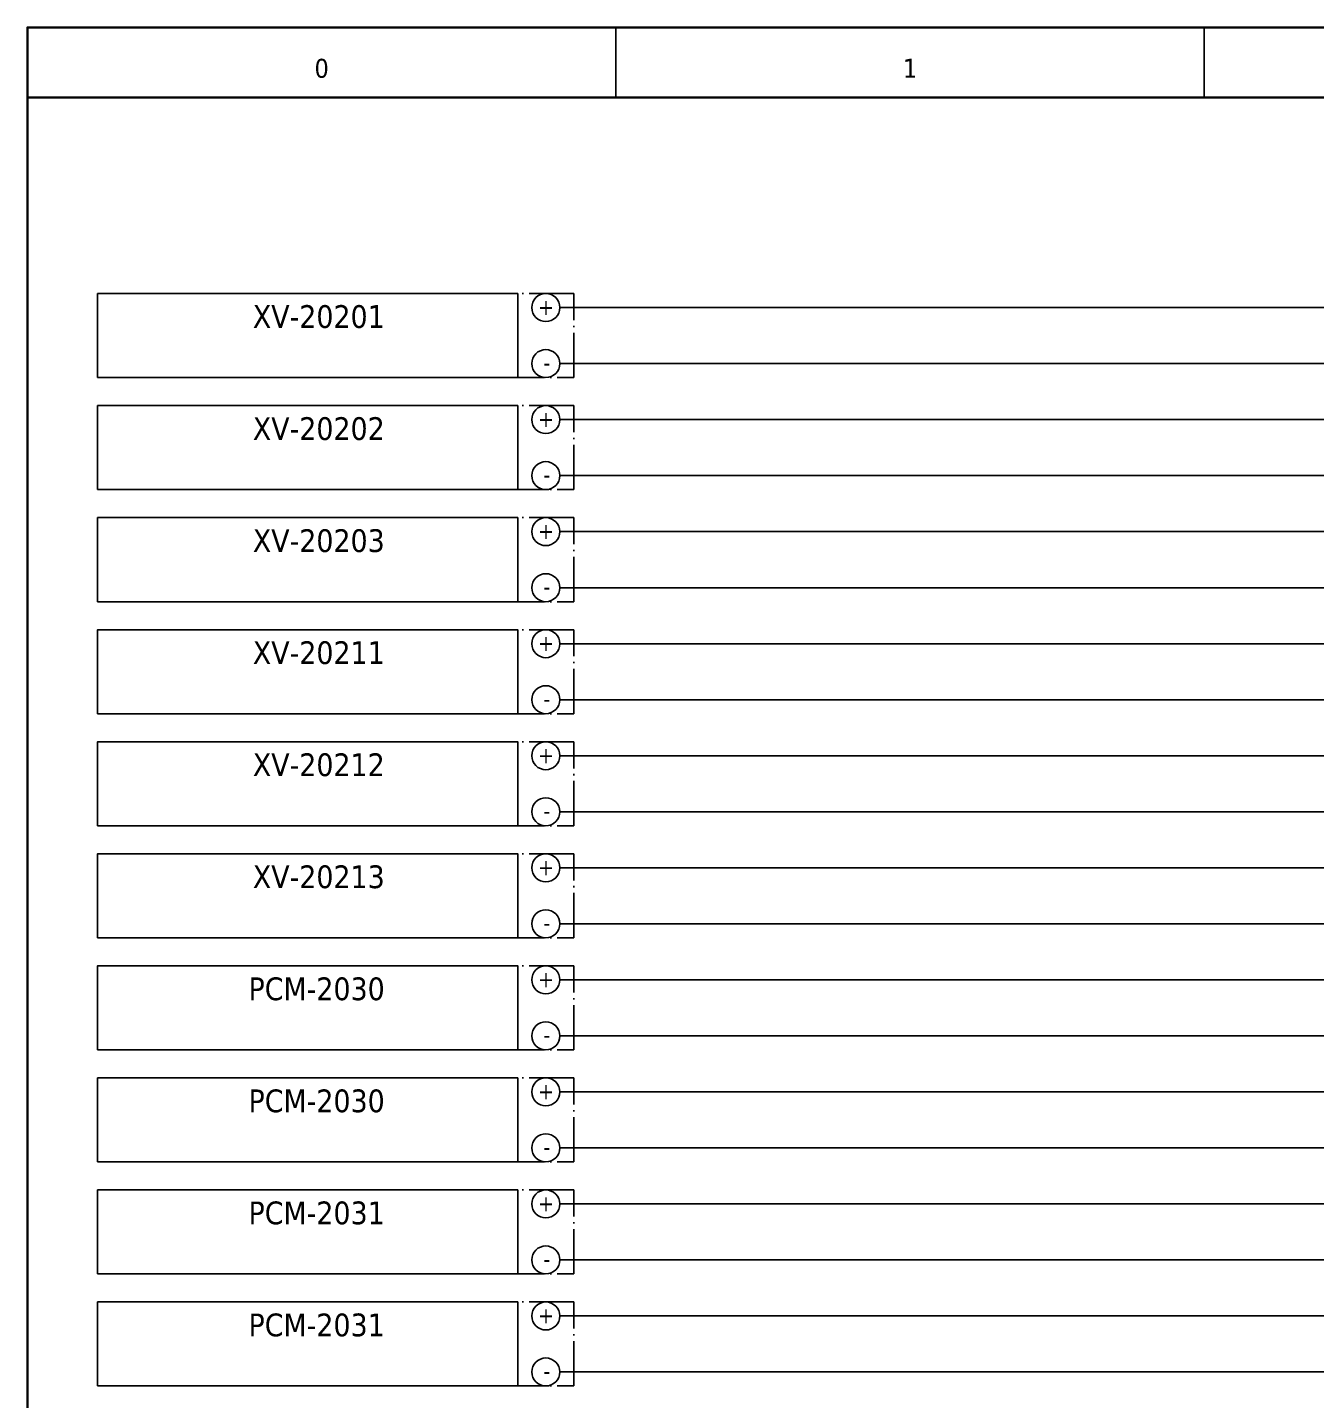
# Model space of a CAD drawing. Header units: millimetres. Extents: x 0 to 1792788, y -13 to 262234.
# Drawn here: x 0 to 92, y 199 to 297 of the extents above; entities that cross this region are included whole.
import ezdxf
from ezdxf.enums import TextEntityAlignment as Align

# ---------------------------------------------------------------- set-up
doc = ezdxf.new("R2010")
doc.units = ezdxf.units.MM
doc.linetypes.add('EPL_DASHDOT', pattern=[1, 0.8, -0.1, 0, -0.1])
for name, color, linetype, lineweight in [('EPLAN201', 7, 'Continuous', 35), ('EPLAN302', 5, 'Continuous', 25), ('EPLAN305', 5, 'Continuous', 25), ('EPLAN307', 134, 'EPL_DASHDOT', 25), ('EPLAN311', 7, 'Continuous', 25), ('EPLAN400', 5, 'Continuous', 35), ('EPLAN420', 7, 'Continuous', 35), ('EPLAN421', 5, 'Continuous', 35), ('EPLAN440', 73, 'Continuous', 35), ('EPLAN451', 7, 'Continuous', 35), ('EPLAN452', 7, 'Continuous', 35), ('EPLAN453', 7, 'Continuous', 35), ('EPLAN500', 7, 'Continuous', 35), ('EPLAN501', 7, 'Continuous', 35), ('EPLAN502', 7, 'Continuous', 35), ('EPLAN503', 7, 'Continuous', 35), ('EPLAN504', 7, 'Continuous', 35)]:
    doc.layers.add(name, color=color, linetype=linetype, lineweight=lineweight)
doc.styles.add('Tahoma', font='')
doc.styles.get('Tahoma').set_extended_font_data('Tahoma')

# ---------------------------------------------------------------- blocks, each defined once
blk = doc.blocks.new('EPLFRAME')
at = {"layer": 'EPLAN201', "linetype": 'Continuous', "lineweight": 25, "ltscale": 4}
for p, q in [((42, 297), (42, 292)), ((84, 297), (84, 292))]:
    blk.add_line(p, q, dxfattribs=at)
at = {"layer": 'EPLAN201', "linetype": 'Continuous', "lineweight": 35, "ltscale": 4}
blk.add_line((0, 292), (420, 292), dxfattribs=at)
blk.add_lwpolyline([(0, 0), (420, 0), (420, 297), (0, 297)], close=True, dxfattribs=at)
at = {"layer": 'EPLAN451', "color": 7, "style": 'Tahoma'}
for tag, p, height in [('14_10014', (101, 12), 2.257), ('14_10015', (185, 12), 2.257), ('14_10011', (101, 5), 2.257), ('14_10013', (332, 5), 1.625), ('14_10151', (73, 1), 1.625), ('14_10300', (415, 1), 1.625)]:
    blk.add_attdef(tag, p, '', height=height, dxfattribs=at)
blk.add_attdef('4_25020', text='', height=1.625, dxfattribs=at).set_placement((413, 1), align=Align.RIGHT)
at = {"layer": 'EPLAN452', "color": 7, "style": 'Tahoma'}
for tag, p, height in [('4_11041', (1, 17), 2.257), ('4_11071[1]', (1, 13), 1.625), ('4_11074[1]', (21, 13), 1.625), ('4_11070[1]', (41, 13), 1.625), ('4_11024', (73, 13), 1.625), ('4_11011', (231, 12), 2.257), ('4_11030', (301, 12), 2.257), ('4_20132_1001', (374, 13), 1.625), ('4_11071[2]', (1, 9), 1.625), ('4_11074[2]', (21, 9), 1.625), ('4_11070[2]', (41, 9), 1.625), ('4_11022', (73, 9), 1.625), ('4_20134_1001', (374, 9), 1.625), ('4_11071[3]', (1, 5), 1.625), ('4_11074[3]', (21, 5), 1.625), ('4_11070[3]', (41, 5), 1.625), ('4_11080', (73, 5), 1.625), ('4_11059', (301, 5), 1.625)]:
    blk.add_attdef(tag, p, '', height=height, dxfattribs=at)
for tag, height, p in [('4_11040', 2.257, (419, 17)), ('4_11000', 1.625, (419, 5)), ('4_11085', 1.625, (141, 1)), ('4_11086', 1.625, (183, 1))]:
    blk.add_attdef(tag, text='', height=height, dxfattribs=at).set_placement(p, align=Align.RIGHT)
at = {"layer": 'EPLAN453', "color": 7, "style": 'Tahoma'}
for tag, p in [('53_19005_1', (21, 293)), ('53_19005', (63, 293)), ('53_19005_8', (105, 293)), ('53_19005_6', (147, 293)), ('53_19005_7', (189, 293)), ('53_19005_9', (231, 293)), ('53_19005_3', (273, 293)), ('53_19005_2', (315, 293)), ('53_19005_4', (357, 293)), ('53_19005_5', (399, 293))]:
    blk.add_attdef(tag, text='', height=1.355, dxfattribs=at).set_placement(p, align=Align.BOTTOM_CENTER)
blk = doc.blocks.new('EPLSYM_LibrarySPECIAL_Symbol17_Variant3_Placement1')
at = {"layer": 'EPLAN302', "lineweight": 25, "ltscale": 4}
blk.add_line((4, 0), (1, 0), dxfattribs=at)
blk.add_circle((0, 0), 1, dxfattribs=at)
at = {"layer": 'EPLAN420', "color": 7, "style": 'Tahoma'}
blk.add_attdef('17_20036', text='', height=1.6254, dxfattribs=at).set_placement((-1.5, -0.16254), align=Align.MIDDLE_RIGHT)
at = {"layer": 'EPLAN421', "color": 5, "style": 'Tahoma'}
blk.add_attdef('17_20039', text='', height=1.1739, dxfattribs=at).set_placement((3, 1), align=Align.BOTTOM_RIGHT)
blk = doc.blocks.new('EPLSYM_LibrarySPECIAL_Symbol0_Variant0_Placement1_22')
at = {"layer": 'EPLAN305', "lineweight": 25, "ltscale": 4}
blk.add_lwpolyline([(0, -6), (30, -6), (30, 0), (0, 0)], close=True, dxfattribs=at)
at = {"layer": 'EPLAN440', "color": 73, "style": 'Tahoma'}
blk.add_attdef('17_20300', text='', height=1.6254, dxfattribs=at).set_placement((-1.5, -4.57508), align=Align.TOP_RIGHT)
at = {"layer": 'EPLAN500', "color": 7, "style": 'Tahoma'}
blk.add_attdef('17_20027', text='', height=1.6254, dxfattribs=at).set_placement((-1.5, -7.27508), align=Align.TOP_RIGHT)
at = {"layer": 'EPLAN501', "color": 7, "style": 'Tahoma'}
blk.add_attdef('17_20011', text='', height=1.6254, dxfattribs=at).set_placement((-1.5, -12.67508), align=Align.TOP_RIGHT)
at = {"layer": 'EPLAN502', "color": 7, "style": 'Tahoma'}
blk.add_attdef('17_20025', text='', height=1.6254, dxfattribs=at).set_placement((-1.5, -15.37508), align=Align.TOP_RIGHT)
at = {"layer": 'EPLAN503', "color": 7, "style": 'Tahoma'}
blk.add_attdef('17_20024', text='', height=1.6254, dxfattribs=at).set_placement((-1.5, -18.07508), align=Align.TOP_RIGHT)
at = {"layer": 'EPLAN504', "color": 7, "style": 'Tahoma'}
blk.add_attdef('17_20901[1]', text='', height=1.6254, dxfattribs=at).set_placement((-1.5, -9.97508), align=Align.TOP_RIGHT)
blk = doc.blocks.new('EPLSYM_LibrarySPECIAL_Symbol2_Variant0_Placement1_22')
at = {"layer": 'EPLAN307', "lineweight": 25, "ltscale": 4}
blk.add_lwpolyline([(0, -6), (34, -6), (34, 0), (0, 0)], close=True, dxfattribs=at)
at = {"layer": 'EPLAN400', "color": 5, "style": 'Tahoma'}
blk.add_attdef('88_20010', text='', height=2.2575, dxfattribs=at).set_placement((-1.5, -0.9515), align=Align.TOP_RIGHT)
at = {"layer": 'EPLAN500', "color": 7, "style": 'Tahoma'}
blk.add_attdef('88_20027', text='', height=1.6254, dxfattribs=at).set_placement((-1.5, -4.57508), align=Align.TOP_RIGHT)
at = {"layer": 'EPLAN501', "color": 7, "style": 'Tahoma'}
blk.add_attdef('88_20011', text='', height=1.6254, dxfattribs=at).set_placement((-1.5, -9.97508), align=Align.TOP_RIGHT)
at = {"layer": 'EPLAN502', "color": 7, "style": 'Tahoma'}
blk.add_attdef('88_20025', text='', height=1.6254, dxfattribs=at).set_placement((-1.5, -12.67508), align=Align.TOP_RIGHT)
at = {"layer": 'EPLAN503', "color": 7, "style": 'Tahoma'}
blk.add_attdef('88_20024', text='', height=1.6254, dxfattribs=at).set_placement((-1.5, -15.37508), align=Align.TOP_RIGHT)
at = {"layer": 'EPLAN504', "color": 7, "style": 'Tahoma'}
blk.add_attdef('88_20901[1]', text='', height=1.6254, dxfattribs=at).set_placement((-1.5, -7.27508), align=Align.TOP_RIGHT)
blk = doc.blocks.new('EPLSYM_LibrarySPECIAL_Symbol0_Variant0_Placement1_23')
at = {"layer": 'EPLAN305', "lineweight": 25, "ltscale": 4}
blk.add_lwpolyline([(0, -6), (30, -6), (30, 0), (0, 0)], close=True, dxfattribs=at)
at = {"layer": 'EPLAN440', "color": 73, "style": 'Tahoma'}
blk.add_attdef('17_20300', text='', height=1.6254, dxfattribs=at).set_placement((-1.5, -4.57508), align=Align.TOP_RIGHT)
at = {"layer": 'EPLAN500', "color": 7, "style": 'Tahoma'}
blk.add_attdef('17_20027', text='', height=1.6254, dxfattribs=at).set_placement((-1.5, -7.27508), align=Align.TOP_RIGHT)
at = {"layer": 'EPLAN501', "color": 7, "style": 'Tahoma'}
blk.add_attdef('17_20011', text='', height=1.6254, dxfattribs=at).set_placement((-1.5, -12.67508), align=Align.TOP_RIGHT)
at = {"layer": 'EPLAN502', "color": 7, "style": 'Tahoma'}
blk.add_attdef('17_20025', text='', height=1.6254, dxfattribs=at).set_placement((-1.5, -15.37508), align=Align.TOP_RIGHT)
at = {"layer": 'EPLAN503', "color": 7, "style": 'Tahoma'}
blk.add_attdef('17_20024', text='', height=1.6254, dxfattribs=at).set_placement((-1.5, -18.07508), align=Align.TOP_RIGHT)
at = {"layer": 'EPLAN504', "color": 7, "style": 'Tahoma'}
blk.add_attdef('17_20901[1]', text='', height=1.6254, dxfattribs=at).set_placement((-1.5, -9.97508), align=Align.TOP_RIGHT)
blk = doc.blocks.new('EPLSYM_LibrarySPECIAL_Symbol2_Variant0_Placement1_23')
at = {"layer": 'EPLAN307', "lineweight": 25, "ltscale": 4}
blk.add_lwpolyline([(0, -6), (34, -6), (34, 0), (0, 0)], close=True, dxfattribs=at)
at = {"layer": 'EPLAN400', "color": 5, "style": 'Tahoma'}
blk.add_attdef('88_20010', text='', height=2.2575, dxfattribs=at).set_placement((-1.5, -0.9515), align=Align.TOP_RIGHT)
at = {"layer": 'EPLAN500', "color": 7, "style": 'Tahoma'}
blk.add_attdef('88_20027', text='', height=1.6254, dxfattribs=at).set_placement((-1.5, -4.57508), align=Align.TOP_RIGHT)
at = {"layer": 'EPLAN501', "color": 7, "style": 'Tahoma'}
blk.add_attdef('88_20011', text='', height=1.6254, dxfattribs=at).set_placement((-1.5, -9.97508), align=Align.TOP_RIGHT)
at = {"layer": 'EPLAN502', "color": 7, "style": 'Tahoma'}
blk.add_attdef('88_20025', text='', height=1.6254, dxfattribs=at).set_placement((-1.5, -12.67508), align=Align.TOP_RIGHT)
at = {"layer": 'EPLAN503', "color": 7, "style": 'Tahoma'}
blk.add_attdef('88_20024', text='', height=1.6254, dxfattribs=at).set_placement((-1.5, -15.37508), align=Align.TOP_RIGHT)
at = {"layer": 'EPLAN504', "color": 7, "style": 'Tahoma'}
blk.add_attdef('88_20901[1]', text='', height=1.6254, dxfattribs=at).set_placement((-1.5, -7.27508), align=Align.TOP_RIGHT)
blk = doc.blocks.new('EPLSYM_LibrarySPECIAL_Symbol0_Variant0_Placement1_24')
at = {"layer": 'EPLAN305', "lineweight": 25, "ltscale": 4}
blk.add_lwpolyline([(0, -6), (30, -6), (30, 0), (0, 0)], close=True, dxfattribs=at)
at = {"layer": 'EPLAN440', "color": 73, "style": 'Tahoma'}
blk.add_attdef('17_20300', text='', height=1.6254, dxfattribs=at).set_placement((-1.5, -4.57508), align=Align.TOP_RIGHT)
at = {"layer": 'EPLAN500', "color": 7, "style": 'Tahoma'}
blk.add_attdef('17_20027', text='', height=1.6254, dxfattribs=at).set_placement((-1.5, -7.27508), align=Align.TOP_RIGHT)
at = {"layer": 'EPLAN501', "color": 7, "style": 'Tahoma'}
blk.add_attdef('17_20011', text='', height=1.6254, dxfattribs=at).set_placement((-1.5, -12.67508), align=Align.TOP_RIGHT)
at = {"layer": 'EPLAN502', "color": 7, "style": 'Tahoma'}
blk.add_attdef('17_20025', text='', height=1.6254, dxfattribs=at).set_placement((-1.5, -15.37508), align=Align.TOP_RIGHT)
at = {"layer": 'EPLAN503', "color": 7, "style": 'Tahoma'}
blk.add_attdef('17_20024', text='', height=1.6254, dxfattribs=at).set_placement((-1.5, -18.07508), align=Align.TOP_RIGHT)
at = {"layer": 'EPLAN504', "color": 7, "style": 'Tahoma'}
blk.add_attdef('17_20901[1]', text='', height=1.6254, dxfattribs=at).set_placement((-1.5, -9.97508), align=Align.TOP_RIGHT)
blk = doc.blocks.new('EPLSYM_LibrarySPECIAL_Symbol2_Variant0_Placement1_24')
at = {"layer": 'EPLAN307', "lineweight": 25, "ltscale": 4}
blk.add_lwpolyline([(0, -6), (34, -6), (34, 0), (0, 0)], close=True, dxfattribs=at)
at = {"layer": 'EPLAN400', "color": 5, "style": 'Tahoma'}
blk.add_attdef('88_20010', text='', height=2.2575, dxfattribs=at).set_placement((-1.5, -0.9515), align=Align.TOP_RIGHT)
at = {"layer": 'EPLAN500', "color": 7, "style": 'Tahoma'}
blk.add_attdef('88_20027', text='', height=1.6254, dxfattribs=at).set_placement((-1.5, -4.57508), align=Align.TOP_RIGHT)
at = {"layer": 'EPLAN501', "color": 7, "style": 'Tahoma'}
blk.add_attdef('88_20011', text='', height=1.6254, dxfattribs=at).set_placement((-1.5, -9.97508), align=Align.TOP_RIGHT)
at = {"layer": 'EPLAN502', "color": 7, "style": 'Tahoma'}
blk.add_attdef('88_20025', text='', height=1.6254, dxfattribs=at).set_placement((-1.5, -12.67508), align=Align.TOP_RIGHT)
at = {"layer": 'EPLAN503', "color": 7, "style": 'Tahoma'}
blk.add_attdef('88_20024', text='', height=1.6254, dxfattribs=at).set_placement((-1.5, -15.37508), align=Align.TOP_RIGHT)
at = {"layer": 'EPLAN504', "color": 7, "style": 'Tahoma'}
blk.add_attdef('88_20901[1]', text='', height=1.6254, dxfattribs=at).set_placement((-1.5, -7.27508), align=Align.TOP_RIGHT)
blk = doc.blocks.new('EPLSYM_LibrarySPECIAL_Symbol0_Variant0_Placement1_25')
at = {"layer": 'EPLAN305', "lineweight": 25, "ltscale": 4}
blk.add_lwpolyline([(0, -6), (30, -6), (30, 0), (0, 0)], close=True, dxfattribs=at)
at = {"layer": 'EPLAN440', "color": 73, "style": 'Tahoma'}
blk.add_attdef('17_20300', text='', height=1.6254, dxfattribs=at).set_placement((-1.5, -4.57508), align=Align.TOP_RIGHT)
at = {"layer": 'EPLAN500', "color": 7, "style": 'Tahoma'}
blk.add_attdef('17_20027', text='', height=1.6254, dxfattribs=at).set_placement((-1.5, -7.27508), align=Align.TOP_RIGHT)
at = {"layer": 'EPLAN501', "color": 7, "style": 'Tahoma'}
blk.add_attdef('17_20011', text='', height=1.6254, dxfattribs=at).set_placement((-1.5, -12.67508), align=Align.TOP_RIGHT)
at = {"layer": 'EPLAN502', "color": 7, "style": 'Tahoma'}
blk.add_attdef('17_20025', text='', height=1.6254, dxfattribs=at).set_placement((-1.5, -15.37508), align=Align.TOP_RIGHT)
at = {"layer": 'EPLAN503', "color": 7, "style": 'Tahoma'}
blk.add_attdef('17_20024', text='', height=1.6254, dxfattribs=at).set_placement((-1.5, -18.07508), align=Align.TOP_RIGHT)
at = {"layer": 'EPLAN504', "color": 7, "style": 'Tahoma'}
blk.add_attdef('17_20901[1]', text='', height=1.6254, dxfattribs=at).set_placement((-1.5, -9.97508), align=Align.TOP_RIGHT)
blk = doc.blocks.new('EPLSYM_LibrarySPECIAL_Symbol2_Variant0_Placement1_25')
at = {"layer": 'EPLAN307', "lineweight": 25, "ltscale": 4}
blk.add_lwpolyline([(0, -6), (34, -6), (34, 0), (0, 0)], close=True, dxfattribs=at)
at = {"layer": 'EPLAN400', "color": 5, "style": 'Tahoma'}
blk.add_attdef('88_20010', text='', height=2.2575, dxfattribs=at).set_placement((-1.5, -0.9515), align=Align.TOP_RIGHT)
at = {"layer": 'EPLAN500', "color": 7, "style": 'Tahoma'}
blk.add_attdef('88_20027', text='', height=1.6254, dxfattribs=at).set_placement((-1.5, -4.57508), align=Align.TOP_RIGHT)
at = {"layer": 'EPLAN501', "color": 7, "style": 'Tahoma'}
blk.add_attdef('88_20011', text='', height=1.6254, dxfattribs=at).set_placement((-1.5, -9.97508), align=Align.TOP_RIGHT)
at = {"layer": 'EPLAN502', "color": 7, "style": 'Tahoma'}
blk.add_attdef('88_20025', text='', height=1.6254, dxfattribs=at).set_placement((-1.5, -12.67508), align=Align.TOP_RIGHT)
at = {"layer": 'EPLAN503', "color": 7, "style": 'Tahoma'}
blk.add_attdef('88_20024', text='', height=1.6254, dxfattribs=at).set_placement((-1.5, -15.37508), align=Align.TOP_RIGHT)
at = {"layer": 'EPLAN504', "color": 7, "style": 'Tahoma'}
blk.add_attdef('88_20901[1]', text='', height=1.6254, dxfattribs=at).set_placement((-1.5, -7.27508), align=Align.TOP_RIGHT)
blk = doc.blocks.new('EPLSYM_LibrarySPECIAL_Symbol0_Variant0_Placement1_26')
at = {"layer": 'EPLAN305', "lineweight": 25, "ltscale": 4}
blk.add_lwpolyline([(0, -6), (30, -6), (30, 0), (0, 0)], close=True, dxfattribs=at)
at = {"layer": 'EPLAN440', "color": 73, "style": 'Tahoma'}
blk.add_attdef('17_20300', text='', height=1.6254, dxfattribs=at).set_placement((-1.5, -4.57508), align=Align.TOP_RIGHT)
at = {"layer": 'EPLAN500', "color": 7, "style": 'Tahoma'}
blk.add_attdef('17_20027', text='', height=1.6254, dxfattribs=at).set_placement((-1.5, -7.27508), align=Align.TOP_RIGHT)
at = {"layer": 'EPLAN501', "color": 7, "style": 'Tahoma'}
blk.add_attdef('17_20011', text='', height=1.6254, dxfattribs=at).set_placement((-1.5, -12.67508), align=Align.TOP_RIGHT)
at = {"layer": 'EPLAN502', "color": 7, "style": 'Tahoma'}
blk.add_attdef('17_20025', text='', height=1.6254, dxfattribs=at).set_placement((-1.5, -15.37508), align=Align.TOP_RIGHT)
at = {"layer": 'EPLAN503', "color": 7, "style": 'Tahoma'}
blk.add_attdef('17_20024', text='', height=1.6254, dxfattribs=at).set_placement((-1.5, -18.07508), align=Align.TOP_RIGHT)
at = {"layer": 'EPLAN504', "color": 7, "style": 'Tahoma'}
blk.add_attdef('17_20901[1]', text='', height=1.6254, dxfattribs=at).set_placement((-1.5, -9.97508), align=Align.TOP_RIGHT)
blk = doc.blocks.new('EPLSYM_LibrarySPECIAL_Symbol2_Variant0_Placement1_26')
at = {"layer": 'EPLAN307', "lineweight": 25, "ltscale": 4}
blk.add_lwpolyline([(0, -6), (34, -6), (34, 0), (0, 0)], close=True, dxfattribs=at)
at = {"layer": 'EPLAN400', "color": 5, "style": 'Tahoma'}
blk.add_attdef('88_20010', text='', height=2.2575, dxfattribs=at).set_placement((-1.5, -0.9515), align=Align.TOP_RIGHT)
at = {"layer": 'EPLAN500', "color": 7, "style": 'Tahoma'}
blk.add_attdef('88_20027', text='', height=1.6254, dxfattribs=at).set_placement((-1.5, -4.57508), align=Align.TOP_RIGHT)
at = {"layer": 'EPLAN501', "color": 7, "style": 'Tahoma'}
blk.add_attdef('88_20011', text='', height=1.6254, dxfattribs=at).set_placement((-1.5, -9.97508), align=Align.TOP_RIGHT)
at = {"layer": 'EPLAN502', "color": 7, "style": 'Tahoma'}
blk.add_attdef('88_20025', text='', height=1.6254, dxfattribs=at).set_placement((-1.5, -12.67508), align=Align.TOP_RIGHT)
at = {"layer": 'EPLAN503', "color": 7, "style": 'Tahoma'}
blk.add_attdef('88_20024', text='', height=1.6254, dxfattribs=at).set_placement((-1.5, -15.37508), align=Align.TOP_RIGHT)
at = {"layer": 'EPLAN504', "color": 7, "style": 'Tahoma'}
blk.add_attdef('88_20901[1]', text='', height=1.6254, dxfattribs=at).set_placement((-1.5, -7.27508), align=Align.TOP_RIGHT)
blk = doc.blocks.new('EPLSYM_LibrarySPECIAL_Symbol0_Variant0_Placement1_27')
at = {"layer": 'EPLAN305', "lineweight": 25, "ltscale": 4}
blk.add_lwpolyline([(0, -6), (30, -6), (30, 0), (0, 0)], close=True, dxfattribs=at)
at = {"layer": 'EPLAN440', "color": 73, "style": 'Tahoma'}
blk.add_attdef('17_20300', text='', height=1.6254, dxfattribs=at).set_placement((-1.5, -4.57508), align=Align.TOP_RIGHT)
at = {"layer": 'EPLAN500', "color": 7, "style": 'Tahoma'}
blk.add_attdef('17_20027', text='', height=1.6254, dxfattribs=at).set_placement((-1.5, -7.27508), align=Align.TOP_RIGHT)
at = {"layer": 'EPLAN501', "color": 7, "style": 'Tahoma'}
blk.add_attdef('17_20011', text='', height=1.6254, dxfattribs=at).set_placement((-1.5, -12.67508), align=Align.TOP_RIGHT)
at = {"layer": 'EPLAN502', "color": 7, "style": 'Tahoma'}
blk.add_attdef('17_20025', text='', height=1.6254, dxfattribs=at).set_placement((-1.5, -15.37508), align=Align.TOP_RIGHT)
at = {"layer": 'EPLAN503', "color": 7, "style": 'Tahoma'}
blk.add_attdef('17_20024', text='', height=1.6254, dxfattribs=at).set_placement((-1.5, -18.07508), align=Align.TOP_RIGHT)
at = {"layer": 'EPLAN504', "color": 7, "style": 'Tahoma'}
blk.add_attdef('17_20901[1]', text='', height=1.6254, dxfattribs=at).set_placement((-1.5, -9.97508), align=Align.TOP_RIGHT)
blk = doc.blocks.new('EPLSYM_LibrarySPECIAL_Symbol2_Variant0_Placement1_27')
at = {"layer": 'EPLAN307', "lineweight": 25, "ltscale": 4}
blk.add_lwpolyline([(0, -6), (34, -6), (34, 0), (0, 0)], close=True, dxfattribs=at)
at = {"layer": 'EPLAN400', "color": 5, "style": 'Tahoma'}
blk.add_attdef('88_20010', text='', height=2.2575, dxfattribs=at).set_placement((-1.5, -0.9515), align=Align.TOP_RIGHT)
at = {"layer": 'EPLAN500', "color": 7, "style": 'Tahoma'}
blk.add_attdef('88_20027', text='', height=1.6254, dxfattribs=at).set_placement((-1.5, -4.57508), align=Align.TOP_RIGHT)
at = {"layer": 'EPLAN501', "color": 7, "style": 'Tahoma'}
blk.add_attdef('88_20011', text='', height=1.6254, dxfattribs=at).set_placement((-1.5, -9.97508), align=Align.TOP_RIGHT)
at = {"layer": 'EPLAN502', "color": 7, "style": 'Tahoma'}
blk.add_attdef('88_20025', text='', height=1.6254, dxfattribs=at).set_placement((-1.5, -12.67508), align=Align.TOP_RIGHT)
at = {"layer": 'EPLAN503', "color": 7, "style": 'Tahoma'}
blk.add_attdef('88_20024', text='', height=1.6254, dxfattribs=at).set_placement((-1.5, -15.37508), align=Align.TOP_RIGHT)
at = {"layer": 'EPLAN504', "color": 7, "style": 'Tahoma'}
blk.add_attdef('88_20901[1]', text='', height=1.6254, dxfattribs=at).set_placement((-1.5, -7.27508), align=Align.TOP_RIGHT)
blk = doc.blocks.new('EPLSYM_LibrarySPECIAL_Symbol0_Variant0_Placement1_28')
at = {"layer": 'EPLAN305', "lineweight": 25, "ltscale": 4}
blk.add_lwpolyline([(0, -6), (30, -6), (30, 0), (0, 0)], close=True, dxfattribs=at)
at = {"layer": 'EPLAN440', "color": 73, "style": 'Tahoma'}
blk.add_attdef('17_20300', text='', height=1.6254, dxfattribs=at).set_placement((-1.5, -4.57508), align=Align.TOP_RIGHT)
at = {"layer": 'EPLAN500', "color": 7, "style": 'Tahoma'}
blk.add_attdef('17_20027', text='', height=1.6254, dxfattribs=at).set_placement((-1.5, -7.27508), align=Align.TOP_RIGHT)
at = {"layer": 'EPLAN501', "color": 7, "style": 'Tahoma'}
blk.add_attdef('17_20011', text='', height=1.6254, dxfattribs=at).set_placement((-1.5, -12.67508), align=Align.TOP_RIGHT)
at = {"layer": 'EPLAN502', "color": 7, "style": 'Tahoma'}
blk.add_attdef('17_20025', text='', height=1.6254, dxfattribs=at).set_placement((-1.5, -15.37508), align=Align.TOP_RIGHT)
at = {"layer": 'EPLAN503', "color": 7, "style": 'Tahoma'}
blk.add_attdef('17_20024', text='', height=1.6254, dxfattribs=at).set_placement((-1.5, -18.07508), align=Align.TOP_RIGHT)
at = {"layer": 'EPLAN504', "color": 7, "style": 'Tahoma'}
blk.add_attdef('17_20901[1]', text='', height=1.6254, dxfattribs=at).set_placement((-1.5, -9.97508), align=Align.TOP_RIGHT)
blk = doc.blocks.new('EPLSYM_LibrarySPECIAL_Symbol2_Variant0_Placement1_28')
at = {"layer": 'EPLAN307', "lineweight": 25, "ltscale": 4}
blk.add_lwpolyline([(0, -6), (34, -6), (34, 0), (0, 0)], close=True, dxfattribs=at)
at = {"layer": 'EPLAN400', "color": 5, "style": 'Tahoma'}
blk.add_attdef('88_20010', text='', height=2.2575, dxfattribs=at).set_placement((-1.5, -0.9515), align=Align.TOP_RIGHT)
at = {"layer": 'EPLAN500', "color": 7, "style": 'Tahoma'}
blk.add_attdef('88_20027', text='', height=1.6254, dxfattribs=at).set_placement((-1.5, -4.57508), align=Align.TOP_RIGHT)
at = {"layer": 'EPLAN501', "color": 7, "style": 'Tahoma'}
blk.add_attdef('88_20011', text='', height=1.6254, dxfattribs=at).set_placement((-1.5, -9.97508), align=Align.TOP_RIGHT)
at = {"layer": 'EPLAN502', "color": 7, "style": 'Tahoma'}
blk.add_attdef('88_20025', text='', height=1.6254, dxfattribs=at).set_placement((-1.5, -12.67508), align=Align.TOP_RIGHT)
at = {"layer": 'EPLAN503', "color": 7, "style": 'Tahoma'}
blk.add_attdef('88_20024', text='', height=1.6254, dxfattribs=at).set_placement((-1.5, -15.37508), align=Align.TOP_RIGHT)
at = {"layer": 'EPLAN504', "color": 7, "style": 'Tahoma'}
blk.add_attdef('88_20901[1]', text='', height=1.6254, dxfattribs=at).set_placement((-1.5, -7.27508), align=Align.TOP_RIGHT)
blk = doc.blocks.new('EPLSYM_LibrarySPECIAL_Symbol0_Variant0_Placement1_29')
at = {"layer": 'EPLAN305', "lineweight": 25, "ltscale": 4}
blk.add_lwpolyline([(0, -6), (30, -6), (30, 0), (0, 0)], close=True, dxfattribs=at)
at = {"layer": 'EPLAN440', "color": 73, "style": 'Tahoma'}
blk.add_attdef('17_20300', text='', height=1.6254, dxfattribs=at).set_placement((-1.5, -4.57508), align=Align.TOP_RIGHT)
at = {"layer": 'EPLAN500', "color": 7, "style": 'Tahoma'}
blk.add_attdef('17_20027', text='', height=1.6254, dxfattribs=at).set_placement((-1.5, -7.27508), align=Align.TOP_RIGHT)
at = {"layer": 'EPLAN501', "color": 7, "style": 'Tahoma'}
blk.add_attdef('17_20011', text='', height=1.6254, dxfattribs=at).set_placement((-1.5, -12.67508), align=Align.TOP_RIGHT)
at = {"layer": 'EPLAN502', "color": 7, "style": 'Tahoma'}
blk.add_attdef('17_20025', text='', height=1.6254, dxfattribs=at).set_placement((-1.5, -15.37508), align=Align.TOP_RIGHT)
at = {"layer": 'EPLAN503', "color": 7, "style": 'Tahoma'}
blk.add_attdef('17_20024', text='', height=1.6254, dxfattribs=at).set_placement((-1.5, -18.07508), align=Align.TOP_RIGHT)
at = {"layer": 'EPLAN504', "color": 7, "style": 'Tahoma'}
blk.add_attdef('17_20901[1]', text='', height=1.6254, dxfattribs=at).set_placement((-1.5, -9.97508), align=Align.TOP_RIGHT)
blk = doc.blocks.new('EPLSYM_LibrarySPECIAL_Symbol2_Variant0_Placement1_29')
at = {"layer": 'EPLAN307', "lineweight": 25, "ltscale": 4}
blk.add_lwpolyline([(0, -6), (34, -6), (34, 0), (0, 0)], close=True, dxfattribs=at)
at = {"layer": 'EPLAN400', "color": 5, "style": 'Tahoma'}
blk.add_attdef('88_20010', text='', height=2.2575, dxfattribs=at).set_placement((-1.5, -0.9515), align=Align.TOP_RIGHT)
at = {"layer": 'EPLAN500', "color": 7, "style": 'Tahoma'}
blk.add_attdef('88_20027', text='', height=1.6254, dxfattribs=at).set_placement((-1.5, -4.57508), align=Align.TOP_RIGHT)
at = {"layer": 'EPLAN501', "color": 7, "style": 'Tahoma'}
blk.add_attdef('88_20011', text='', height=1.6254, dxfattribs=at).set_placement((-1.5, -9.97508), align=Align.TOP_RIGHT)
at = {"layer": 'EPLAN502', "color": 7, "style": 'Tahoma'}
blk.add_attdef('88_20025', text='', height=1.6254, dxfattribs=at).set_placement((-1.5, -12.67508), align=Align.TOP_RIGHT)
at = {"layer": 'EPLAN503', "color": 7, "style": 'Tahoma'}
blk.add_attdef('88_20024', text='', height=1.6254, dxfattribs=at).set_placement((-1.5, -15.37508), align=Align.TOP_RIGHT)
at = {"layer": 'EPLAN504', "color": 7, "style": 'Tahoma'}
blk.add_attdef('88_20901[1]', text='', height=1.6254, dxfattribs=at).set_placement((-1.5, -7.27508), align=Align.TOP_RIGHT)
blk = doc.blocks.new('EPLSYM_LibrarySPECIAL_Symbol0_Variant0_Placement1_30')
at = {"layer": 'EPLAN305', "lineweight": 25, "ltscale": 4}
blk.add_lwpolyline([(0, -6), (30, -6), (30, 0), (0, 0)], close=True, dxfattribs=at)
at = {"layer": 'EPLAN440', "color": 73, "style": 'Tahoma'}
blk.add_attdef('17_20300', text='', height=1.6254, dxfattribs=at).set_placement((-1.5, -4.57508), align=Align.TOP_RIGHT)
at = {"layer": 'EPLAN500', "color": 7, "style": 'Tahoma'}
blk.add_attdef('17_20027', text='', height=1.6254, dxfattribs=at).set_placement((-1.5, -7.27508), align=Align.TOP_RIGHT)
at = {"layer": 'EPLAN501', "color": 7, "style": 'Tahoma'}
blk.add_attdef('17_20011', text='', height=1.6254, dxfattribs=at).set_placement((-1.5, -12.67508), align=Align.TOP_RIGHT)
at = {"layer": 'EPLAN502', "color": 7, "style": 'Tahoma'}
blk.add_attdef('17_20025', text='', height=1.6254, dxfattribs=at).set_placement((-1.5, -15.37508), align=Align.TOP_RIGHT)
at = {"layer": 'EPLAN503', "color": 7, "style": 'Tahoma'}
blk.add_attdef('17_20024', text='', height=1.6254, dxfattribs=at).set_placement((-1.5, -18.07508), align=Align.TOP_RIGHT)
at = {"layer": 'EPLAN504', "color": 7, "style": 'Tahoma'}
blk.add_attdef('17_20901[1]', text='', height=1.6254, dxfattribs=at).set_placement((-1.5, -9.97508), align=Align.TOP_RIGHT)
blk = doc.blocks.new('EPLSYM_LibrarySPECIAL_Symbol2_Variant0_Placement1_30')
at = {"layer": 'EPLAN307', "lineweight": 25, "ltscale": 4}
blk.add_lwpolyline([(0, -6), (34, -6), (34, 0), (0, 0)], close=True, dxfattribs=at)
at = {"layer": 'EPLAN400', "color": 5, "style": 'Tahoma'}
blk.add_attdef('88_20010', text='', height=2.2575, dxfattribs=at).set_placement((-1.5, -0.9515), align=Align.TOP_RIGHT)
at = {"layer": 'EPLAN500', "color": 7, "style": 'Tahoma'}
blk.add_attdef('88_20027', text='', height=1.6254, dxfattribs=at).set_placement((-1.5, -4.57508), align=Align.TOP_RIGHT)
at = {"layer": 'EPLAN501', "color": 7, "style": 'Tahoma'}
blk.add_attdef('88_20011', text='', height=1.6254, dxfattribs=at).set_placement((-1.5, -9.97508), align=Align.TOP_RIGHT)
at = {"layer": 'EPLAN502', "color": 7, "style": 'Tahoma'}
blk.add_attdef('88_20025', text='', height=1.6254, dxfattribs=at).set_placement((-1.5, -12.67508), align=Align.TOP_RIGHT)
at = {"layer": 'EPLAN503', "color": 7, "style": 'Tahoma'}
blk.add_attdef('88_20024', text='', height=1.6254, dxfattribs=at).set_placement((-1.5, -15.37508), align=Align.TOP_RIGHT)
at = {"layer": 'EPLAN504', "color": 7, "style": 'Tahoma'}
blk.add_attdef('88_20901[1]', text='', height=1.6254, dxfattribs=at).set_placement((-1.5, -7.27508), align=Align.TOP_RIGHT)
blk = doc.blocks.new('EPLSYM_LibrarySPECIAL_Symbol0_Variant0_Placement1_31')
at = {"layer": 'EPLAN305', "lineweight": 25, "ltscale": 4}
blk.add_lwpolyline([(0, -6), (30, -6), (30, 0), (0, 0)], close=True, dxfattribs=at)
at = {"layer": 'EPLAN440', "color": 73, "style": 'Tahoma'}
blk.add_attdef('17_20300', text='', height=1.6254, dxfattribs=at).set_placement((-1.5, -4.57508), align=Align.TOP_RIGHT)
at = {"layer": 'EPLAN500', "color": 7, "style": 'Tahoma'}
blk.add_attdef('17_20027', text='', height=1.6254, dxfattribs=at).set_placement((-1.5, -7.27508), align=Align.TOP_RIGHT)
at = {"layer": 'EPLAN501', "color": 7, "style": 'Tahoma'}
blk.add_attdef('17_20011', text='', height=1.6254, dxfattribs=at).set_placement((-1.5, -12.67508), align=Align.TOP_RIGHT)
at = {"layer": 'EPLAN502', "color": 7, "style": 'Tahoma'}
blk.add_attdef('17_20025', text='', height=1.6254, dxfattribs=at).set_placement((-1.5, -15.37508), align=Align.TOP_RIGHT)
at = {"layer": 'EPLAN503', "color": 7, "style": 'Tahoma'}
blk.add_attdef('17_20024', text='', height=1.6254, dxfattribs=at).set_placement((-1.5, -18.07508), align=Align.TOP_RIGHT)
at = {"layer": 'EPLAN504', "color": 7, "style": 'Tahoma'}
blk.add_attdef('17_20901[1]', text='', height=1.6254, dxfattribs=at).set_placement((-1.5, -9.97508), align=Align.TOP_RIGHT)
blk = doc.blocks.new('EPLSYM_LibrarySPECIAL_Symbol2_Variant0_Placement1_31')
at = {"layer": 'EPLAN307', "lineweight": 25, "ltscale": 4}
blk.add_lwpolyline([(0, -6), (34, -6), (34, 0), (0, 0)], close=True, dxfattribs=at)
at = {"layer": 'EPLAN400', "color": 5, "style": 'Tahoma'}
blk.add_attdef('88_20010', text='', height=2.2575, dxfattribs=at).set_placement((-1.5, -0.9515), align=Align.TOP_RIGHT)
at = {"layer": 'EPLAN500', "color": 7, "style": 'Tahoma'}
blk.add_attdef('88_20027', text='', height=1.6254, dxfattribs=at).set_placement((-1.5, -4.57508), align=Align.TOP_RIGHT)
at = {"layer": 'EPLAN501', "color": 7, "style": 'Tahoma'}
blk.add_attdef('88_20011', text='', height=1.6254, dxfattribs=at).set_placement((-1.5, -9.97508), align=Align.TOP_RIGHT)
at = {"layer": 'EPLAN502', "color": 7, "style": 'Tahoma'}
blk.add_attdef('88_20025', text='', height=1.6254, dxfattribs=at).set_placement((-1.5, -12.67508), align=Align.TOP_RIGHT)
at = {"layer": 'EPLAN503', "color": 7, "style": 'Tahoma'}
blk.add_attdef('88_20024', text='', height=1.6254, dxfattribs=at).set_placement((-1.5, -15.37508), align=Align.TOP_RIGHT)
at = {"layer": 'EPLAN504', "color": 7, "style": 'Tahoma'}
blk.add_attdef('88_20901[1]', text='', height=1.6254, dxfattribs=at).set_placement((-1.5, -7.27508), align=Align.TOP_RIGHT)

msp = doc.modelspace()

# ---------------------------------------------------------------- linework, layer by layer
at = {"layer": 'EPLAN311', "ltscale": 4}
for p, q in [((165, 277), (39, 277)), ((165, 273), (39, 273)), ((165, 269), (39, 269)), ((165, 265), (39, 265)), ((165, 261), (39, 261)), ((165, 257), (39, 257)), ((165, 253), (39, 253)), ((165, 249), (39, 249)), ((165, 245), (39, 245)), ((165, 241), (39, 241)), ((165, 237), (39, 237)), ((165, 233), (39, 233)), ((165, 229), (39, 229)), ((165, 225), (39, 225)), ((165, 221), (39, 221)), ((165, 217), (39, 217)), ((165, 213), (39, 213)), ((165, 209), (39, 209)), ((165, 205), (39, 205)), ((165, 201), (39, 201))]:
    msp.add_line(p, q, dxfattribs=at)

# ---------------------------------------------------------------- block references
ref = msp.add_blockref('EPLFRAME', (0, 0))
ref.add_attrib('53_19005', '1', dxfattribs={"layer": 'EPLAN453', "color": 7, "height": 1.355, "style": 'Tahoma'}).set_placement((63, 293), align=Align.BOTTOM_CENTER)
ref.add_attrib('53_19005_1', '0', dxfattribs={"layer": 'EPLAN453', "color": 7, "height": 1.355, "style": 'Tahoma'}).set_placement((21, 293), align=Align.BOTTOM_CENTER)
ref = msp.add_blockref('EPLSYM_LibrarySPECIAL_Symbol0_Variant0_Placement1_22', (5, 278))
ref.add_attrib('17_20011', 'XV-20201', dxfattribs={"layer": 'EPLAN501', "color": 7, "height": 1.6254, "style": 'Tahoma'}).set_placement((25.501, 277.172), align=Align.TOP_RIGHT)
for name, p in [('EPLSYM_LibrarySPECIAL_Symbol2_Variant0_Placement1_22', (5, 278)), ('EPLSYM_LibrarySPECIAL_Symbol2_Variant0_Placement1_23', (5, 270)), ('EPLSYM_LibrarySPECIAL_Symbol2_Variant0_Placement1_24', (5, 262)), ('EPLSYM_LibrarySPECIAL_Symbol2_Variant0_Placement1_25', (5, 254)), ('EPLSYM_LibrarySPECIAL_Symbol2_Variant0_Placement1_26', (5, 246)), ('EPLSYM_LibrarySPECIAL_Symbol2_Variant0_Placement1_27', (5, 238)), ('EPLSYM_LibrarySPECIAL_Symbol2_Variant0_Placement1_28', (5, 230)), ('EPLSYM_LibrarySPECIAL_Symbol2_Variant0_Placement1_29', (5, 222)), ('EPLSYM_LibrarySPECIAL_Symbol2_Variant0_Placement1_30', (5, 214)), ('EPLSYM_LibrarySPECIAL_Symbol2_Variant0_Placement1_31', (5, 206))]:
    msp.add_blockref(name, p)
ref = msp.add_blockref('EPLSYM_LibrarySPECIAL_Symbol17_Variant3_Placement1', (37, 277))
ref.add_attrib('17_20039', '+', dxfattribs={"layer": 'EPLAN421', "color": 5, "height": 1.174, "style": 'Tahoma'}).set_placement((37.591, 276.117), align=Align.BOTTOM_RIGHT)
ref = msp.add_blockref('EPLSYM_LibrarySPECIAL_Symbol17_Variant3_Placement1', (37, 273))
ref.add_attrib('17_20039', '-', dxfattribs={"layer": 'EPLAN421', "color": 5, "height": 1.174, "style": 'Tahoma'}).set_placement((37.316, 272.132), align=Align.BOTTOM_RIGHT)
ref = msp.add_blockref('EPLSYM_LibrarySPECIAL_Symbol0_Variant0_Placement1_23', (5, 270))
ref.add_attrib('17_20011', 'XV-20202', dxfattribs={"layer": 'EPLAN501', "color": 7, "height": 1.6254, "style": 'Tahoma'}).set_placement((25.501, 269.172), align=Align.TOP_RIGHT)
ref = msp.add_blockref('EPLSYM_LibrarySPECIAL_Symbol17_Variant3_Placement1', (37, 269))
ref.add_attrib('17_20039', '+', dxfattribs={"layer": 'EPLAN421', "color": 5, "height": 1.174, "style": 'Tahoma'}).set_placement((37.591, 268.117), align=Align.BOTTOM_RIGHT)
ref = msp.add_blockref('EPLSYM_LibrarySPECIAL_Symbol17_Variant3_Placement1', (37, 265))
ref.add_attrib('17_20039', '-', dxfattribs={"layer": 'EPLAN421', "color": 5, "height": 1.174, "style": 'Tahoma'}).set_placement((37.316, 264.132), align=Align.BOTTOM_RIGHT)
ref = msp.add_blockref('EPLSYM_LibrarySPECIAL_Symbol0_Variant0_Placement1_24', (5, 262))
ref.add_attrib('17_20011', 'XV-20203', dxfattribs={"layer": 'EPLAN501', "color": 7, "height": 1.6254, "style": 'Tahoma'}).set_placement((25.501, 261.172), align=Align.TOP_RIGHT)
ref = msp.add_blockref('EPLSYM_LibrarySPECIAL_Symbol17_Variant3_Placement1', (37, 261))
ref.add_attrib('17_20039', '+', dxfattribs={"layer": 'EPLAN421', "color": 5, "height": 1.174, "style": 'Tahoma'}).set_placement((37.591, 260.117), align=Align.BOTTOM_RIGHT)
ref = msp.add_blockref('EPLSYM_LibrarySPECIAL_Symbol17_Variant3_Placement1', (37, 257))
ref.add_attrib('17_20039', '-', dxfattribs={"layer": 'EPLAN421', "color": 5, "height": 1.174, "style": 'Tahoma'}).set_placement((37.316, 256.132), align=Align.BOTTOM_RIGHT)
ref = msp.add_blockref('EPLSYM_LibrarySPECIAL_Symbol0_Variant0_Placement1_25', (5, 254))
ref.add_attrib('17_20011', 'XV-20211', dxfattribs={"layer": 'EPLAN501', "color": 7, "height": 1.6254, "style": 'Tahoma'}).set_placement((25.501, 253.172), align=Align.TOP_RIGHT)
ref = msp.add_blockref('EPLSYM_LibrarySPECIAL_Symbol17_Variant3_Placement1', (37, 253))
ref.add_attrib('17_20039', '+', dxfattribs={"layer": 'EPLAN421', "color": 5, "height": 1.174, "style": 'Tahoma'}).set_placement((37.591, 252.117), align=Align.BOTTOM_RIGHT)
ref = msp.add_blockref('EPLSYM_LibrarySPECIAL_Symbol17_Variant3_Placement1', (37, 249))
ref.add_attrib('17_20039', '-', dxfattribs={"layer": 'EPLAN421', "color": 5, "height": 1.174, "style": 'Tahoma'}).set_placement((37.316, 248.132), align=Align.BOTTOM_RIGHT)
ref = msp.add_blockref('EPLSYM_LibrarySPECIAL_Symbol0_Variant0_Placement1_26', (5, 246))
ref.add_attrib('17_20011', 'XV-20212', dxfattribs={"layer": 'EPLAN501', "color": 7, "height": 1.6254, "style": 'Tahoma'}).set_placement((25.501, 245.172), align=Align.TOP_RIGHT)
ref = msp.add_blockref('EPLSYM_LibrarySPECIAL_Symbol17_Variant3_Placement1', (37, 245))
ref.add_attrib('17_20039', '+', dxfattribs={"layer": 'EPLAN421', "color": 5, "height": 1.174, "style": 'Tahoma'}).set_placement((37.591, 244.117), align=Align.BOTTOM_RIGHT)
ref = msp.add_blockref('EPLSYM_LibrarySPECIAL_Symbol17_Variant3_Placement1', (37, 241))
ref.add_attrib('17_20039', '-', dxfattribs={"layer": 'EPLAN421', "color": 5, "height": 1.174, "style": 'Tahoma'}).set_placement((37.316, 240.132), align=Align.BOTTOM_RIGHT)
ref = msp.add_blockref('EPLSYM_LibrarySPECIAL_Symbol0_Variant0_Placement1_27', (5, 238))
ref.add_attrib('17_20011', 'XV-20213', dxfattribs={"layer": 'EPLAN501', "color": 7, "height": 1.6254, "style": 'Tahoma'}).set_placement((25.501, 237.172), align=Align.TOP_RIGHT)
ref = msp.add_blockref('EPLSYM_LibrarySPECIAL_Symbol17_Variant3_Placement1', (37, 237))
ref.add_attrib('17_20039', '+', dxfattribs={"layer": 'EPLAN421', "color": 5, "height": 1.174, "style": 'Tahoma'}).set_placement((37.591, 236.117), align=Align.BOTTOM_RIGHT)
ref = msp.add_blockref('EPLSYM_LibrarySPECIAL_Symbol17_Variant3_Placement1', (37, 233))
ref.add_attrib('17_20039', '-', dxfattribs={"layer": 'EPLAN421', "color": 5, "height": 1.174, "style": 'Tahoma'}).set_placement((37.316, 232.132), align=Align.BOTTOM_RIGHT)
ref = msp.add_blockref('EPLSYM_LibrarySPECIAL_Symbol0_Variant0_Placement1_28', (5, 230))
ref.add_attrib('17_20011', 'PCM-2030', dxfattribs={"layer": 'EPLAN501', "color": 7, "height": 1.6254, "style": 'Tahoma'}).set_placement((25.501, 229.172), align=Align.TOP_RIGHT)
ref = msp.add_blockref('EPLSYM_LibrarySPECIAL_Symbol17_Variant3_Placement1', (37, 229))
ref.add_attrib('17_20039', '+', dxfattribs={"layer": 'EPLAN421', "color": 5, "height": 1.174, "style": 'Tahoma'}).set_placement((37.591, 228.117), align=Align.BOTTOM_RIGHT)
ref = msp.add_blockref('EPLSYM_LibrarySPECIAL_Symbol17_Variant3_Placement1', (37, 225))
ref.add_attrib('17_20039', '-', dxfattribs={"layer": 'EPLAN421', "color": 5, "height": 1.174, "style": 'Tahoma'}).set_placement((37.316, 224.132), align=Align.BOTTOM_RIGHT)
ref = msp.add_blockref('EPLSYM_LibrarySPECIAL_Symbol0_Variant0_Placement1_29', (5, 222))
ref.add_attrib('17_20011', 'PCM-2030', dxfattribs={"layer": 'EPLAN501', "color": 7, "height": 1.6254, "style": 'Tahoma'}).set_placement((25.501, 221.172), align=Align.TOP_RIGHT)
ref = msp.add_blockref('EPLSYM_LibrarySPECIAL_Symbol17_Variant3_Placement1', (37, 221))
ref.add_attrib('17_20039', '+', dxfattribs={"layer": 'EPLAN421', "color": 5, "height": 1.174, "style": 'Tahoma'}).set_placement((37.591, 220.117), align=Align.BOTTOM_RIGHT)
ref = msp.add_blockref('EPLSYM_LibrarySPECIAL_Symbol17_Variant3_Placement1', (37, 217))
ref.add_attrib('17_20039', '-', dxfattribs={"layer": 'EPLAN421', "color": 5, "height": 1.174, "style": 'Tahoma'}).set_placement((37.316, 216.132), align=Align.BOTTOM_RIGHT)
ref = msp.add_blockref('EPLSYM_LibrarySPECIAL_Symbol0_Variant0_Placement1_30', (5, 214))
ref.add_attrib('17_20011', 'PCM-2031', dxfattribs={"layer": 'EPLAN501', "color": 7, "height": 1.6254, "style": 'Tahoma'}).set_placement((25.501, 213.172), align=Align.TOP_RIGHT)
ref = msp.add_blockref('EPLSYM_LibrarySPECIAL_Symbol17_Variant3_Placement1', (37, 213))
ref.add_attrib('17_20039', '+', dxfattribs={"layer": 'EPLAN421', "color": 5, "height": 1.174, "style": 'Tahoma'}).set_placement((37.591, 212.117), align=Align.BOTTOM_RIGHT)
ref = msp.add_blockref('EPLSYM_LibrarySPECIAL_Symbol17_Variant3_Placement1', (37, 209))
ref.add_attrib('17_20039', '-', dxfattribs={"layer": 'EPLAN421', "color": 5, "height": 1.174, "style": 'Tahoma'}).set_placement((37.316, 208.132), align=Align.BOTTOM_RIGHT)
ref = msp.add_blockref('EPLSYM_LibrarySPECIAL_Symbol0_Variant0_Placement1_31', (5, 206))
ref.add_attrib('17_20011', 'PCM-2031', dxfattribs={"layer": 'EPLAN501', "color": 7, "height": 1.6254, "style": 'Tahoma'}).set_placement((25.501, 205.172), align=Align.TOP_RIGHT)
ref = msp.add_blockref('EPLSYM_LibrarySPECIAL_Symbol17_Variant3_Placement1', (37, 205))
ref.add_attrib('17_20039', '+', dxfattribs={"layer": 'EPLAN421', "color": 5, "height": 1.174, "style": 'Tahoma'}).set_placement((37.591, 204.117), align=Align.BOTTOM_RIGHT)
ref = msp.add_blockref('EPLSYM_LibrarySPECIAL_Symbol17_Variant3_Placement1', (37, 201))
ref.add_attrib('17_20039', '-', dxfattribs={"layer": 'EPLAN421', "color": 5, "height": 1.174, "style": 'Tahoma'}).set_placement((37.316, 200.132), align=Align.BOTTOM_RIGHT)

doc.saveas('drawing.dxf')
